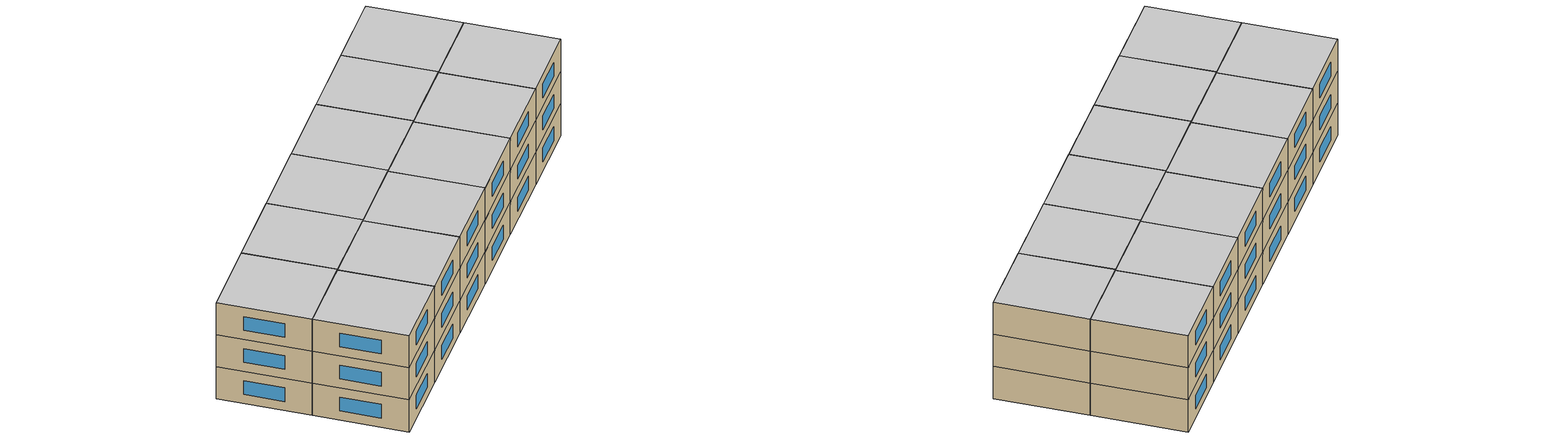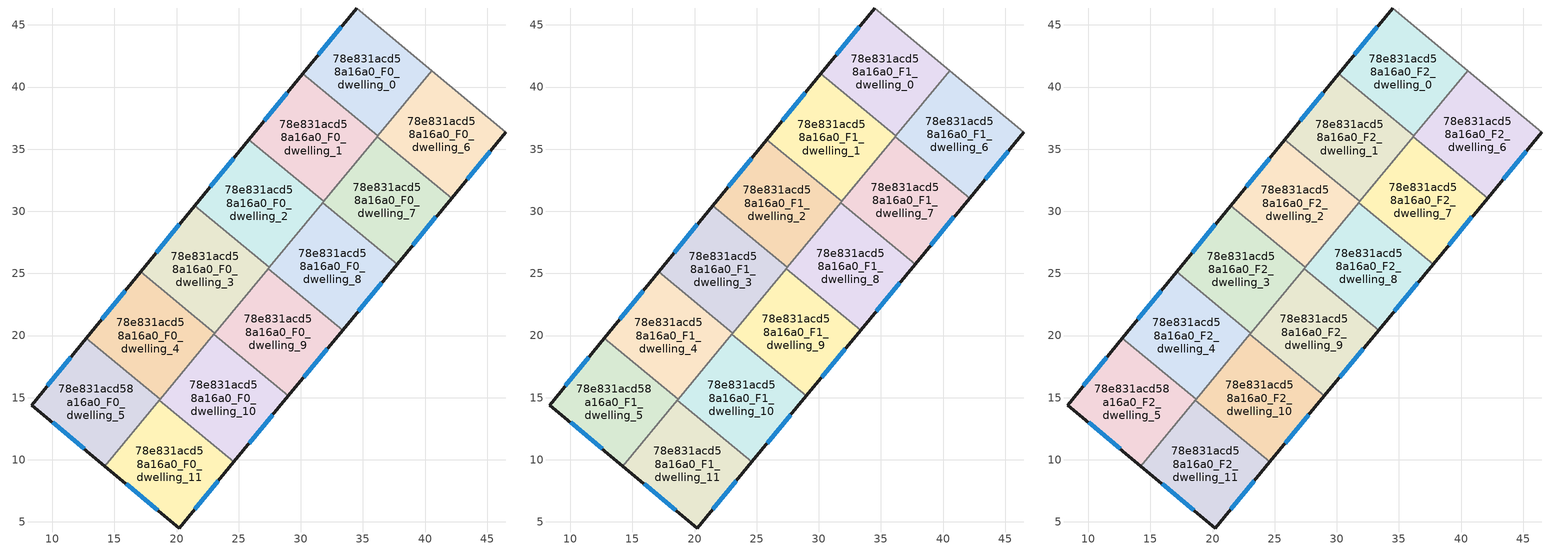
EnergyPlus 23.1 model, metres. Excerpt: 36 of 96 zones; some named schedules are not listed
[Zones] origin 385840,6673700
78e831acd58a16a0_F0_dwelling_0
 floor ground (EU_floor_Construction): 40.53,41.33 36.2,36.08 30.17,41.07 34.49,46.36 z0
 wall outside (EU_wall_Construction): 34.49,46.36 30.17,41.07 z0:3
 wall adiabatic (EU_wall_Construction): 40.53,41.33 34.49,46.36 z0:3
 wall to 78e831acd58a16a0_F0_dwelling_1 (EU_wall_Construction): 30.17,41.07 36.2,36.08 z0:3
 wall to 78e831acd58a16a0_F0_dwelling_6 (EU_wall_Construction): 36.2,36.08 40.53,41.33 z0:3
 window (EU_Window_Construction): 33.26,44.85 31.4,42.58 z0.86:2.14
78e831acd58a16a0_F0_dwelling_1
 floor ground (EU_floor_Construction): 36.2,36.08 31.85,30.81 25.83,35.78 30.17,41.07 z0
 wall outside (EU_wall_Construction): 30.17,41.07 25.83,35.78 z0:3
 wall to 78e831acd58a16a0_F0_dwelling_2 (EU_wall_Construction): 25.83,35.78 31.85,30.81 z0:3
 wall to 78e831acd58a16a0_F0_dwelling_7 (EU_wall_Construction): 31.85,30.81 36.14,36.01 z0:3
 wall to 78e831acd58a16a0_F0_dwelling_6 (EU_wall_Construction): 36.14,36.01 36.2,36.08 z0:3
 window (EU_Window_Construction): 28.93,39.56 27.07,37.29 z0.86:2.14
78e831acd58a16a0_F0_dwelling_10
 floor ground (EU_floor_Construction): 28.99,15.14 24.6,9.83 18.61,14.78 22.99,20.09 z0
 wall outside (EU_wall_Construction): 24.6,9.83 28.99,15.14 z0:3
 wall to 78e831acd58a16a0_F0_dwelling_9 (EU_wall_Construction): 28.99,15.14 22.99,20.09 z0:3
 wall to 78e831acd58a16a0_F0_dwelling_11 (EU_wall_Construction): 18.61,14.78 24.6,9.83 z0:3
 wall to 78e831acd58a16a0_F0_dwelling_4 (EU_wall_Construction): 22.99,20.09 18.68,14.86 z0:3
 wall to 78e831acd58a16a0_F0_dwelling_5 (EU_wall_Construction): 18.68,14.86 18.61,14.78 z0:3
 window (EU_Window_Construction): 25.86,11.35 27.73,13.62 z0.86:2.14
78e831acd58a16a0_F0_dwelling_11
 floor ground (EU_floor_Construction): 24.6,9.83 20.21,4.51 14.24,9.49 18.61,14.78 z0
 wall outside (EU_wall_Construction): 14.24,9.49 20.21,4.51 24.6,9.83 z0:3
 wall to 78e831acd58a16a0_F0_dwelling_5 (EU_wall_Construction): 18.61,14.78 14.24,9.49 z0:3
 window (EU_Window_Construction): 21.47,6.03 23.35,8.31 / 15.95,8.07 18.51,5.93 z0.86:2.14
78e831acd58a16a0_F0_dwelling_2
 floor ground (EU_floor_Construction): 31.85,30.81 27.47,25.51 21.48,30.46 25.83,35.78 z0
 wall outside (EU_wall_Construction): 25.83,35.78 21.48,30.46 z0:3
 wall to 78e831acd58a16a0_F0_dwelling_3 (EU_wall_Construction): 21.48,30.46 27.47,25.51 z0:3
 wall to 78e831acd58a16a0_F0_dwelling_8 (EU_wall_Construction): 27.47,25.51 31.76,30.7 z0:3
 wall to 78e831acd58a16a0_F0_dwelling_7 (EU_wall_Construction): 31.76,30.7 31.85,30.81 z0:3
 window (EU_Window_Construction): 24.59,34.26 22.72,31.98 z0.86:2.14
78e831acd58a16a0_F0_dwelling_3
 floor ground (EU_floor_Construction): 27.47,25.51 23.08,20.2 17.11,25.13 21.48,30.46 z0
 wall outside (EU_wall_Construction): 21.48,30.46 17.11,25.13 z0:3
 wall to 78e831acd58a16a0_F0_dwelling_4 (EU_wall_Construction): 17.11,25.13 23.08,20.2 z0:3
 wall to 78e831acd58a16a0_F0_dwelling_9 (EU_wall_Construction): 23.08,20.2 27.38,25.39 z0:3
 wall to 78e831acd58a16a0_F0_dwelling_8 (EU_wall_Construction): 27.38,25.39 27.47,25.51 z0:3
 window (EU_Window_Construction): 20.23,28.94 18.36,26.65 z0.86:2.14
78e831acd58a16a0_F0_dwelling_4
 floor ground (EU_floor_Construction): 23.08,20.2 18.68,14.86 12.73,19.77 17.11,25.13 z0
 wall outside (EU_wall_Construction): 17.11,25.13 12.73,19.77 z0:3
 wall to 78e831acd58a16a0_F0_dwelling_5 (EU_wall_Construction): 12.73,19.77 18.68,14.86 z0:3
 wall to 78e831acd58a16a0_F0_dwelling_9 (EU_wall_Construction): 22.99,20.09 23.08,20.2 z0:3
 window (EU_Window_Construction): 15.86,23.6 13.98,21.3 z0.86:2.14
78e831acd58a16a0_F0_dwelling_5
 floor ground (EU_floor_Construction): 18.68,14.86 14.24,9.49 8.34,14.41 12.73,19.77 z0
 wall outside (EU_wall_Construction): 12.73,19.77 8.34,14.41 14.24,9.49 z0:3
 window (EU_Window_Construction): 10.03,13 12.56,10.89 / 11.48,18.24 9.6,15.94 z0.86:2.14
78e831acd58a16a0_F0_dwelling_6
 floor ground (EU_floor_Construction): 46.5,36.35 42.13,31.06 36.14,36 40.53,41.33 z0
 wall outside (EU_wall_Construction): 42.13,31.06 46.5,36.35 z0:3
 wall to 78e831acd58a16a0_F0_dwelling_7 (EU_wall_Construction): 36.14,36 42.13,31.06 z0:3
 wall adiabatic (EU_wall_Construction): 46.5,36.35 40.53,41.33 / 36.14,36 32.4,31.48 / 36.14,36.01 32.4,31.48 z0:3
 window (EU_Window_Construction): 43.38,32.57 45.25,34.84 z0.86:2.14
78e831acd58a16a0_F0_dwelling_7
 floor ground (EU_floor_Construction): 42.13,31.06 37.75,25.75 31.76,30.7 36.14,36 z0
 wall outside (EU_wall_Construction): 37.75,25.75 42.13,31.06 z0:3
 wall to 78e831acd58a16a0_F0_dwelling_8 (EU_wall_Construction): 31.76,30.7 37.75,25.75 z0:3
 window (EU_Window_Construction): 39,27.27 40.88,29.54 z0.86:2.14
78e831acd58a16a0_F0_dwelling_8
 floor ground (EU_floor_Construction): 37.75,25.75 33.37,20.44 27.38,25.39 31.76,30.7 z0
 wall outside (EU_wall_Construction): 33.37,20.44 37.75,25.75 z0:3
 wall to 78e831acd58a16a0_F0_dwelling_9 (EU_wall_Construction): 27.38,25.39 33.37,20.44 z0:3
 window (EU_Window_Construction): 34.62,21.96 36.5,24.23 z0.86:2.14
78e831acd58a16a0_F0_dwelling_9
 floor ground (EU_floor_Construction): 33.37,20.44 28.99,15.14 22.99,20.09 27.38,25.39 z0
 wall outside (EU_wall_Construction): 28.99,15.14 33.37,20.44 z0:3
 window (EU_Window_Construction): 30.24,16.65 32.12,18.93 z0.86:2.14
78e831acd58a16a0_F1_dwelling_0
 floor to 78e831acd58a16a0_F0_dwelling_0 (EU_floor_Construction): 40.53,41.33 36.2,36.08 30.17,41.07 34.49,46.36 z3
 wall outside (EU_wall_Construction): 34.49,46.36 30.17,41.07 z3:6
 wall adiabatic (EU_wall_Construction): 40.53,41.33 34.49,46.36 z3:6
 wall to 78e831acd58a16a0_F1_dwelling_1 (EU_wall_Construction): 30.17,41.07 36.2,36.08 z3:6
 wall to 78e831acd58a16a0_F1_dwelling_6 (EU_wall_Construction): 36.2,36.08 40.53,41.33 z3:6
 window (EU_Window_Construction): 33.26,44.85 31.4,42.58 z3.86:5.14
78e831acd58a16a0_F1_dwelling_1
 floor to 78e831acd58a16a0_F0_dwelling_1 (EU_floor_Construction): 36.2,36.08 31.85,30.81 25.83,35.78 30.17,41.07 z3
 wall outside (EU_wall_Construction): 30.17,41.07 25.83,35.78 z3:6
 wall to 78e831acd58a16a0_F1_dwelling_2 (EU_wall_Construction): 25.83,35.78 31.85,30.81 z3:6
 wall to 78e831acd58a16a0_F1_dwelling_7 (EU_wall_Construction): 31.85,30.81 36.14,36.01 z3:6
 wall to 78e831acd58a16a0_F1_dwelling_6 (EU_wall_Construction): 36.14,36.01 36.2,36.08 z3:6
 window (EU_Window_Construction): 28.93,39.56 27.07,37.29 z3.86:5.14
78e831acd58a16a0_F1_dwelling_10
 floor to 78e831acd58a16a0_F0_dwelling_10 (EU_floor_Construction): 28.99,15.14 24.6,9.83 18.61,14.78 22.99,20.09 z3
 wall outside (EU_wall_Construction): 24.6,9.83 28.99,15.14 z3:6
 wall to 78e831acd58a16a0_F1_dwelling_9 (EU_wall_Construction): 28.99,15.14 22.99,20.09 z3:6
 wall to 78e831acd58a16a0_F1_dwelling_11 (EU_wall_Construction): 18.61,14.78 24.6,9.83 z3:6
 wall to 78e831acd58a16a0_F1_dwelling_4 (EU_wall_Construction): 22.99,20.09 18.68,14.86 z3:6
 wall to 78e831acd58a16a0_F1_dwelling_5 (EU_wall_Construction): 18.68,14.86 18.61,14.78 z3:6
 window (EU_Window_Construction): 25.86,11.35 27.73,13.62 z3.86:5.14
78e831acd58a16a0_F1_dwelling_11
 floor to 78e831acd58a16a0_F0_dwelling_11 (EU_floor_Construction): 24.6,9.83 20.21,4.51 14.24,9.49 18.61,14.78 z3
 wall outside (EU_wall_Construction): 14.24,9.49 20.21,4.51 24.6,9.83 z3:6
 wall to 78e831acd58a16a0_F1_dwelling_5 (EU_wall_Construction): 18.61,14.78 14.24,9.49 z3:6
 window (EU_Window_Construction): 21.47,6.03 23.35,8.31 / 15.95,8.07 18.51,5.93 z3.86:5.14
78e831acd58a16a0_F1_dwelling_2
 floor to 78e831acd58a16a0_F0_dwelling_2 (EU_floor_Construction): 31.85,30.81 27.47,25.51 21.48,30.46 25.83,35.78 z3
 wall outside (EU_wall_Construction): 25.83,35.78 21.48,30.46 z3:6
 wall to 78e831acd58a16a0_F1_dwelling_3 (EU_wall_Construction): 21.48,30.46 27.47,25.51 z3:6
 wall to 78e831acd58a16a0_F1_dwelling_8 (EU_wall_Construction): 27.47,25.51 31.76,30.7 z3:6
 wall to 78e831acd58a16a0_F1_dwelling_7 (EU_wall_Construction): 31.76,30.7 31.85,30.81 z3:6
 window (EU_Window_Construction): 24.59,34.26 22.72,31.98 z3.86:5.14
78e831acd58a16a0_F1_dwelling_3
 floor to 78e831acd58a16a0_F0_dwelling_3 (EU_floor_Construction): 27.47,25.51 23.08,20.2 17.11,25.13 21.48,30.46 z3
 wall outside (EU_wall_Construction): 21.48,30.46 17.11,25.13 z3:6
 wall to 78e831acd58a16a0_F1_dwelling_4 (EU_wall_Construction): 17.11,25.13 23.08,20.2 z3:6
 wall to 78e831acd58a16a0_F1_dwelling_9 (EU_wall_Construction): 23.08,20.2 27.38,25.39 z3:6
 wall to 78e831acd58a16a0_F1_dwelling_8 (EU_wall_Construction): 27.38,25.39 27.47,25.51 z3:6
 window (EU_Window_Construction): 20.23,28.94 18.36,26.65 z3.86:5.14
78e831acd58a16a0_F1_dwelling_4
 floor to 78e831acd58a16a0_F0_dwelling_4 (EU_floor_Construction): 23.08,20.2 18.68,14.86 12.73,19.77 17.11,25.13 z3
 wall outside (EU_wall_Construction): 17.11,25.13 12.73,19.77 z3:6
 wall to 78e831acd58a16a0_F1_dwelling_5 (EU_wall_Construction): 12.73,19.77 18.68,14.86 z3:6
 wall to 78e831acd58a16a0_F1_dwelling_9 (EU_wall_Construction): 22.99,20.09 23.08,20.2 z3:6
 window (EU_Window_Construction): 15.86,23.6 13.98,21.3 z3.86:5.14
78e831acd58a16a0_F1_dwelling_5
 floor to 78e831acd58a16a0_F0_dwelling_5 (EU_floor_Construction): 18.68,14.86 14.24,9.49 8.34,14.41 12.73,19.77 z3
 wall outside (EU_wall_Construction): 12.73,19.77 8.34,14.41 14.24,9.49 z3:6
 window (EU_Window_Construction): 10.03,13 12.56,10.89 / 11.48,18.24 9.6,15.94 z3.86:5.14
78e831acd58a16a0_F1_dwelling_6
 floor to 78e831acd58a16a0_F0_dwelling_6 (EU_floor_Construction): 46.5,36.35 42.13,31.06 36.14,36 40.53,41.33 z3
 wall outside (EU_wall_Construction): 42.13,31.06 46.5,36.35 z3:6
 wall to 78e831acd58a16a0_F1_dwelling_7 (EU_wall_Construction): 36.14,36 42.13,31.06 z3:6
 wall adiabatic (EU_wall_Construction): 46.5,36.35 40.53,41.33 / 36.14,36 32.4,31.48 / 36.14,36.01 32.4,31.48 z3:6
 window (EU_Window_Construction): 43.38,32.57 45.25,34.84 z3.86:5.14
78e831acd58a16a0_F1_dwelling_7
 floor to 78e831acd58a16a0_F0_dwelling_7 (EU_floor_Construction): 42.13,31.06 37.75,25.75 31.76,30.7 36.14,36 z3
 wall outside (EU_wall_Construction): 37.75,25.75 42.13,31.06 z3:6
 wall to 78e831acd58a16a0_F1_dwelling_8 (EU_wall_Construction): 31.76,30.7 37.75,25.75 z3:6
 window (EU_Window_Construction): 39,27.27 40.88,29.54 z3.86:5.14
78e831acd58a16a0_F1_dwelling_8
 floor to 78e831acd58a16a0_F0_dwelling_8 (EU_floor_Construction): 37.75,25.75 33.37,20.44 27.38,25.39 31.76,30.7 z3
 wall outside (EU_wall_Construction): 33.37,20.44 37.75,25.75 z3:6
 wall to 78e831acd58a16a0_F1_dwelling_9 (EU_wall_Construction): 27.38,25.39 33.37,20.44 z3:6
 window (EU_Window_Construction): 34.62,21.96 36.5,24.23 z3.86:5.14
78e831acd58a16a0_F1_dwelling_9
 floor to 78e831acd58a16a0_F0_dwelling_9 (EU_floor_Construction): 33.37,20.44 28.99,15.14 22.99,20.09 27.38,25.39 z3
 wall outside (EU_wall_Construction): 28.99,15.14 33.37,20.44 z3:6
 window (EU_Window_Construction): 30.24,16.65 32.12,18.93 z3.86:5.14
78e831acd58a16a0_F2_dwelling_0
 floor to 78e831acd58a16a0_F1_dwelling_0 (EU_floor_Construction): 40.53,41.33 36.2,36.08 30.17,41.07 34.49,46.36 z6
 wall outside (EU_wall_Construction): 34.49,46.36 30.17,41.07 z6:9
 wall adiabatic (EU_wall_Construction): 40.53,41.33 34.49,46.36 z6:9
 wall to 78e831acd58a16a0_F2_dwelling_1 (EU_wall_Construction): 30.17,41.07 36.2,36.08 z6:9
 wall to 78e831acd58a16a0_F2_dwelling_6 (EU_wall_Construction): 36.2,36.08 40.53,41.33 z6:9
 window (EU_Window_Construction): 33.26,44.85 31.4,42.58 z6.86:8.14
 ceiling to 78e831acd58a16a0_F3_dwelling_0 (EU_floor_Construction): 36.2,36.08 40.53,41.33 34.49,46.36 30.17,41.07 z9
78e831acd58a16a0_F2_dwelling_1
 floor to 78e831acd58a16a0_F1_dwelling_1 (EU_floor_Construction): 36.2,36.08 31.85,30.81 25.83,35.78 30.17,41.07 z6
 wall outside (EU_wall_Construction): 30.17,41.07 25.83,35.78 z6:9
 wall to 78e831acd58a16a0_F2_dwelling_2 (EU_wall_Construction): 25.83,35.78 31.85,30.81 z6:9
 wall to 78e831acd58a16a0_F2_dwelling_7 (EU_wall_Construction): 31.85,30.81 36.14,36.01 z6:9
 wall to 78e831acd58a16a0_F2_dwelling_6 (EU_wall_Construction): 36.14,36.01 36.2,36.08 z6:9
 window (EU_Window_Construction): 28.93,39.56 27.07,37.29 z6.86:8.14
 ceiling to 78e831acd58a16a0_F3_dwelling_1 (EU_floor_Construction): 31.85,30.81 36.2,36.08 30.17,41.07 25.83,35.78 z9
78e831acd58a16a0_F2_dwelling_10
 floor to 78e831acd58a16a0_F1_dwelling_10 (EU_floor_Construction): 28.99,15.14 24.6,9.83 18.61,14.78 22.99,20.09 z6
 wall outside (EU_wall_Construction): 24.6,9.83 28.99,15.14 z6:9
 wall to 78e831acd58a16a0_F2_dwelling_9 (EU_wall_Construction): 28.99,15.14 22.99,20.09 z6:9
 wall to 78e831acd58a16a0_F2_dwelling_11 (EU_wall_Construction): 18.61,14.78 24.6,9.83 z6:9
 wall to 78e831acd58a16a0_F2_dwelling_4 (EU_wall_Construction): 22.99,20.09 18.68,14.86 z6:9
 wall to 78e831acd58a16a0_F2_dwelling_5 (EU_wall_Construction): 18.68,14.86 18.61,14.78 z6:9
 window (EU_Window_Construction): 25.86,11.35 27.73,13.62 z6.86:8.14
 ceiling to 78e831acd58a16a0_F3_dwelling_10 (EU_floor_Construction): 24.6,9.83 28.99,15.14 22.99,20.09 18.61,14.78 z9
78e831acd58a16a0_F2_dwelling_11
 floor to 78e831acd58a16a0_F1_dwelling_11 (EU_floor_Construction): 24.6,9.83 20.21,4.51 14.24,9.49 18.61,14.78 z6
 wall outside (EU_wall_Construction): 14.24,9.49 20.21,4.51 24.6,9.83 z6:9
 wall to 78e831acd58a16a0_F2_dwelling_5 (EU_wall_Construction): 18.61,14.78 14.24,9.49 z6:9
 window (EU_Window_Construction): 21.47,6.03 23.35,8.31 / 15.95,8.07 18.51,5.93 z6.86:8.14
 ceiling to 78e831acd58a16a0_F3_dwelling_11 (EU_floor_Construction): 20.21,4.51 24.6,9.83 18.61,14.78 14.24,9.49 z9
78e831acd58a16a0_F2_dwelling_2
 floor to 78e831acd58a16a0_F1_dwelling_2 (EU_floor_Construction): 31.85,30.81 27.47,25.51 21.48,30.46 25.83,35.78 z6
 wall outside (EU_wall_Construction): 25.83,35.78 21.48,30.46 z6:9
 wall to 78e831acd58a16a0_F2_dwelling_3 (EU_wall_Construction): 21.48,30.46 27.47,25.51 z6:9
 wall to 78e831acd58a16a0_F2_dwelling_8 (EU_wall_Construction): 27.47,25.51 31.76,30.7 z6:9
 wall to 78e831acd58a16a0_F2_dwelling_7 (EU_wall_Construction): 31.76,30.7 31.85,30.81 z6:9
 window (EU_Window_Construction): 24.59,34.26 22.72,31.98 z6.86:8.14
 ceiling to 78e831acd58a16a0_F3_dwelling_2 (EU_floor_Construction): 27.47,25.51 31.85,30.81 25.83,35.78 21.48,30.46 z9
78e831acd58a16a0_F2_dwelling_3
 floor to 78e831acd58a16a0_F1_dwelling_3 (EU_floor_Construction): 27.47,25.51 23.08,20.2 17.11,25.13 21.48,30.46 z6
 wall outside (EU_wall_Construction): 21.48,30.46 17.11,25.13 z6:9
 wall to 78e831acd58a16a0_F2_dwelling_4 (EU_wall_Construction): 17.11,25.13 23.08,20.2 z6:9
 wall to 78e831acd58a16a0_F2_dwelling_9 (EU_wall_Construction): 23.08,20.2 27.38,25.39 z6:9
 wall to 78e831acd58a16a0_F2_dwelling_8 (EU_wall_Construction): 27.38,25.39 27.47,25.51 z6:9
 window (EU_Window_Construction): 20.23,28.94 18.36,26.65 z6.86:8.14
 ceiling to 78e831acd58a16a0_F3_dwelling_3 (EU_floor_Construction): 23.08,20.2 27.47,25.51 21.48,30.46 17.11,25.13 z9
78e831acd58a16a0_F2_dwelling_4
 floor to 78e831acd58a16a0_F1_dwelling_4 (EU_floor_Construction): 23.08,20.2 18.68,14.86 12.73,19.77 17.11,25.13 z6
 wall outside (EU_wall_Construction): 17.11,25.13 12.73,19.77 z6:9
 wall to 78e831acd58a16a0_F2_dwelling_5 (EU_wall_Construction): 12.73,19.77 18.68,14.86 z6:9
 wall to 78e831acd58a16a0_F2_dwelling_9 (EU_wall_Construction): 22.99,20.09 23.08,20.2 z6:9
 window (EU_Window_Construction): 15.86,23.6 13.98,21.3 z6.86:8.14
 ceiling to 78e831acd58a16a0_F3_dwelling_4 (EU_floor_Construction): 18.68,14.86 23.08,20.2 17.11,25.13 12.73,19.77 z9
78e831acd58a16a0_F2_dwelling_5
 floor to 78e831acd58a16a0_F1_dwelling_5 (EU_floor_Construction): 18.68,14.86 14.24,9.49 8.34,14.41 12.73,19.77 z6
 wall outside (EU_wall_Construction): 12.73,19.77 8.34,14.41 14.24,9.49 z6:9
 window (EU_Window_Construction): 10.03,13 12.56,10.89 / 11.48,18.24 9.6,15.94 z6.86:8.14
 ceiling to 78e831acd58a16a0_F3_dwelling_5 (EU_floor_Construction): 14.24,9.49 18.68,14.86 12.73,19.77 8.34,14.41 z9
78e831acd58a16a0_F2_dwelling_6
 floor to 78e831acd58a16a0_F1_dwelling_6 (EU_floor_Construction): 46.5,36.35 42.13,31.06 36.14,36 40.53,41.33 z6
 wall outside (EU_wall_Construction): 42.13,31.06 46.5,36.35 z6:9
 wall to 78e831acd58a16a0_F2_dwelling_7 (EU_wall_Construction): 36.14,36 42.13,31.06 z6:9
 wall adiabatic (EU_wall_Construction): 46.5,36.35 40.53,41.33 / 36.14,36 32.4,31.48 / 36.14,36.01 32.4,31.48 z6:9
 window (EU_Window_Construction): 43.38,32.57 45.25,34.84 z6.86:8.14
 ceiling to 78e831acd58a16a0_F3_dwelling_6 (EU_floor_Construction): 42.13,31.06 46.5,36.35 40.53,41.33 36.14,36 z9
78e831acd58a16a0_F2_dwelling_7
 floor to 78e831acd58a16a0_F1_dwelling_7 (EU_floor_Construction): 42.13,31.06 37.75,25.75 31.76,30.7 36.14,36 z6
 wall outside (EU_wall_Construction): 37.75,25.75 42.13,31.06 z6:9
 wall to 78e831acd58a16a0_F2_dwelling_8 (EU_wall_Construction): 31.76,30.7 37.75,25.75 z6:9
 window (EU_Window_Construction): 39,27.27 40.88,29.54 z6.86:8.14
 ceiling to 78e831acd58a16a0_F3_dwelling_7 (EU_floor_Construction): 37.75,25.75 42.13,31.06 36.14,36 31.76,30.7 z9
78e831acd58a16a0_F2_dwelling_8
 floor to 78e831acd58a16a0_F1_dwelling_8 (EU_floor_Construction): 37.75,25.75 33.37,20.44 27.38,25.39 31.76,30.7 z6
 wall outside (EU_wall_Construction): 33.37,20.44 37.75,25.75 z6:9
 wall to 78e831acd58a16a0_F2_dwelling_9 (EU_wall_Construction): 27.38,25.39 33.37,20.44 z6:9
 window (EU_Window_Construction): 34.62,21.96 36.5,24.23 z6.86:8.14
 ceiling to 78e831acd58a16a0_F3_dwelling_8 (EU_floor_Construction): 33.37,20.44 37.75,25.75 31.76,30.7 27.38,25.39 z9
78e831acd58a16a0_F2_dwelling_9
 floor to 78e831acd58a16a0_F1_dwelling_9 (EU_floor_Construction): 33.37,20.44 28.99,15.14 22.99,20.09 27.38,25.39 z6
 wall outside (EU_wall_Construction): 28.99,15.14 33.37,20.44 z6:9
 window (EU_Window_Construction): 30.24,16.65 32.12,18.93 z6.86:8.14
 ceiling to 78e831acd58a16a0_F3_dwelling_9 (EU_floor_Construction): 28.99,15.14 33.37,20.44 27.38,25.39 22.99,20.09 z9
[Building]
EU S2 Campaign: North Axis=0; Terrain=City; Solar Distribution=FullExterior
[Site:Location]
Helsinki-Vantaa.AP: Latitude=60.317; Longitude=24.963; Time Zone=2; Elevation=54.6
[SizingPeriod:WeatherFileDays]
AnnualSizingPeriod: Begin Month=1; Begin Day of Month=1; End Month=12; End Day of Month=31; Day of Week for Start Day=Monday; Use Weather File Daylight Saving Period=No; Use Weather File Rain and Snow Indicators=No
[MATERIAL]
EU_InternalMass_Material: Roughness=MediumRough; Thickness=0.1; Conductivity=1; Density=1800; Specific Heat=900; Thermal Absorptance=0.9; Solar Absorptance=0.7; Visible Absorptance=0.7
[MATERIAL:NOMASS] Roughness=MediumRough; Thermal Absorptance=0.9; Solar Absorptance=0.7; Visible Absorptance=0.7
Name | Thermal Resistance
EU_wall_NoMass | 1.10183
EU_floor_NoMass | 1.70606
[WINDOWMATERIAL:SIMPLEGLAZINGSYSTEM]
EU_Window_SimpleGlazing: UFactor=3.11035; Solar Heat Gain Coefficient=0.8; Visible Transmittance=0.8
[CONSTRUCTION]
EU_wall_Construction: EU_wall_NoMass
EU_floor_Construction: EU_floor_NoMass
EU_Window_Construction: EU_Window_SimpleGlazing
EU_InternalMass_Construction: EU_InternalMass_Material
[ZONE] Type=1; Multiplier=1; Ceiling Height=autocalculate; Floor Area=autocalculate; Part of Total Floor Area=Yes
Name | Volume
78e831acd58a16a0_F0_dwelling_0; 78e831acd58a16a0_F1_dwelling_0; 78e831acd58a16a0_F2_dwelling_0 | 160.434
78e831acd58a16a0_F0_dwelling_1; 78e831acd58a16a0_F1_dwelling_1; 78e831acd58a16a0_F2_dwelling_1 | 160.436
78e831acd58a16a0_F0_dwelling_10; 78e831acd58a16a0_F1_dwelling_10; 78e831acd58a16a0_F2_dwelling_10 | 160.459
78e831acd58a16a0_F0_dwelling_11; 78e831acd58a16a0_F1_dwelling_11; 78e831acd58a16a0_F2_dwelling_11 | 160.45
78e831acd58a16a0_F0_dwelling_2; 78e831acd58a16a0_F1_dwelling_2; 78e831acd58a16a0_F2_dwelling_2 | 160.469
78e831acd58a16a0_F0_dwelling_3; 78e831acd58a16a0_F1_dwelling_3; 78e831acd58a16a0_F2_dwelling_3 | 160.43
78e831acd58a16a0_F0_dwelling_4; 78e831acd58a16a0_F1_dwelling_4; 78e831acd58a16a0_F2_dwelling_4 | 160.425
78e831acd58a16a0_F0_dwelling_5; 78e831acd58a16a0_F1_dwelling_5; 78e831acd58a16a0_F2_dwelling_5 | 160.438
78e831acd58a16a0_F0_dwelling_6; 78e831acd58a16a0_F1_dwelling_6; 78e831acd58a16a0_F2_dwelling_6 | 160.453
78e831acd58a16a0_F0_dwelling_7; 78e831acd58a16a0_F1_dwelling_7; 78e831acd58a16a0_F2_dwelling_7; 78e831acd58a16a0_F0_dwelling_9; 78e831acd58a16a0_F1_dwelling_9; 78e831acd58a16a0_F2_dwelling_9 | 160.458
78e831acd58a16a0_F0_dwelling_8; 78e831acd58a16a0_F1_dwelling_8; 78e831acd58a16a0_F2_dwelling_8 | 160.457
[INTERNALMASS] Construction=EU_InternalMass_Construction
Name | Zone or ZoneList | Surface Area
78e831acd58a16a0_F0_dwelling_0_EU_InternalMass | 78e831acd58a16a0_F0_dwelling_0 | 53.4784
78e831acd58a16a0_F0_dwelling_1_EU_InternalMass | 78e831acd58a16a0_F0_dwelling_1 | 53.4786
78e831acd58a16a0_F0_dwelling_2_EU_InternalMass | 78e831acd58a16a0_F0_dwelling_2 | 53.4892
78e831acd58a16a0_F0_dwelling_3_EU_InternalMass | 78e831acd58a16a0_F0_dwelling_3 | 53.4769
78e831acd58a16a0_F0_dwelling_4_EU_InternalMass | 78e831acd58a16a0_F0_dwelling_4 | 53.4747
78e831acd58a16a0_F0_dwelling_5_EU_InternalMass | 78e831acd58a16a0_F0_dwelling_5 | 53.4794
78e831acd58a16a0_F0_dwelling_6_EU_InternalMass | 78e831acd58a16a0_F0_dwelling_6 | 53.4891
78e831acd58a16a0_F0_dwelling_7_EU_InternalMass | 78e831acd58a16a0_F0_dwelling_7 | 53.4862
78e831acd58a16a0_F0_dwelling_8_EU_InternalMass | 78e831acd58a16a0_F0_dwelling_8 | 53.4854
78e831acd58a16a0_F0_dwelling_9_EU_InternalMass | 78e831acd58a16a0_F0_dwelling_9 | 53.4862
78e831acd58a16a0_F0_dwelling_10_EU_InternalMass | 78e831acd58a16a0_F0_dwelling_10 | 53.4862
78e831acd58a16a0_F0_dwelling_11_EU_InternalMass | 78e831acd58a16a0_F0_dwelling_11 | 53.4832
78e831acd58a16a0_F1_dwelling_0_EU_InternalMass | 78e831acd58a16a0_F1_dwelling_0 | 53.4784
78e831acd58a16a0_F1_dwelling_1_EU_InternalMass | 78e831acd58a16a0_F1_dwelling_1 | 53.4786
78e831acd58a16a0_F1_dwelling_2_EU_InternalMass | 78e831acd58a16a0_F1_dwelling_2 | 53.4892
78e831acd58a16a0_F1_dwelling_3_EU_InternalMass | 78e831acd58a16a0_F1_dwelling_3 | 53.4769
78e831acd58a16a0_F1_dwelling_4_EU_InternalMass | 78e831acd58a16a0_F1_dwelling_4 | 53.4747
78e831acd58a16a0_F1_dwelling_5_EU_InternalMass | 78e831acd58a16a0_F1_dwelling_5 | 53.4794
78e831acd58a16a0_F1_dwelling_6_EU_InternalMass | 78e831acd58a16a0_F1_dwelling_6 | 53.4891
78e831acd58a16a0_F1_dwelling_7_EU_InternalMass | 78e831acd58a16a0_F1_dwelling_7 | 53.4862
78e831acd58a16a0_F1_dwelling_8_EU_InternalMass | 78e831acd58a16a0_F1_dwelling_8 | 53.4854
78e831acd58a16a0_F1_dwelling_9_EU_InternalMass | 78e831acd58a16a0_F1_dwelling_9 | 53.4862
78e831acd58a16a0_F1_dwelling_10_EU_InternalMass | 78e831acd58a16a0_F1_dwelling_10 | 53.4862
78e831acd58a16a0_F1_dwelling_11_EU_InternalMass | 78e831acd58a16a0_F1_dwelling_11 | 53.4832
78e831acd58a16a0_F2_dwelling_0_EU_InternalMass | 78e831acd58a16a0_F2_dwelling_0 | 53.4784
78e831acd58a16a0_F2_dwelling_1_EU_InternalMass | 78e831acd58a16a0_F2_dwelling_1 | 53.4786
78e831acd58a16a0_F2_dwelling_2_EU_InternalMass | 78e831acd58a16a0_F2_dwelling_2 | 53.4892
78e831acd58a16a0_F2_dwelling_3_EU_InternalMass | 78e831acd58a16a0_F2_dwelling_3 | 53.4769
78e831acd58a16a0_F2_dwelling_4_EU_InternalMass | 78e831acd58a16a0_F2_dwelling_4 | 53.4747
78e831acd58a16a0_F2_dwelling_5_EU_InternalMass | 78e831acd58a16a0_F2_dwelling_5 | 53.4794
78e831acd58a16a0_F2_dwelling_6_EU_InternalMass | 78e831acd58a16a0_F2_dwelling_6 | 53.4891
78e831acd58a16a0_F2_dwelling_7_EU_InternalMass | 78e831acd58a16a0_F2_dwelling_7 | 53.4862
78e831acd58a16a0_F2_dwelling_8_EU_InternalMass | 78e831acd58a16a0_F2_dwelling_8 | 53.4854
78e831acd58a16a0_F2_dwelling_9_EU_InternalMass | 78e831acd58a16a0_F2_dwelling_9 | 53.4862
78e831acd58a16a0_F2_dwelling_10_EU_InternalMass | 78e831acd58a16a0_F2_dwelling_10 | 53.4862
78e831acd58a16a0_F2_dwelling_11_EU_InternalMass | 78e831acd58a16a0_F2_dwelling_11 | 53.4832
[OTHEREQUIPMENT] Fuel Type=Electricity; Design Level Calculation Method=Watts/Area; Power per Zone Floor Area=1; Fraction Latent=0; Fraction Radiant=0; Fraction Lost=0; Carbon Dioxide Generation Rate=0; EndUse Subcategory=EU_Step8_InternalGains
Name | Zone or ZoneList or Space or SpaceList | Schedule
EU_Step8_InternalGain_78e831acd58a16a0_F0_dwelling_0_f000 | 78e831acd58a16a0_F0_dwelling_0 | EU_Step8_GainSchedule_78e831acd58a16a0_F0_dwelling_0_f000
EU_Step8_InternalGain_78e831acd58a16a0_F0_dwelling_1_f000 | 78e831acd58a16a0_F0_dwelling_1 | EU_Step8_GainSchedule_78e831acd58a16a0_F0_dwelling_1_f000
EU_Step8_InternalGain_78e831acd58a16a0_F0_dwelling_2_f000 | 78e831acd58a16a0_F0_dwelling_2 | EU_Step8_GainSchedule_78e831acd58a16a0_F0_dwelling_2_f000
EU_Step8_InternalGain_78e831acd58a16a0_F0_dwelling_3_f000 | 78e831acd58a16a0_F0_dwelling_3 | EU_Step8_GainSchedule_78e831acd58a16a0_F0_dwelling_3_f000
EU_Step8_InternalGain_78e831acd58a16a0_F0_dwelling_4_f000 | 78e831acd58a16a0_F0_dwelling_4 | EU_Step8_GainSchedule_78e831acd58a16a0_F0_dwelling_4_f000
EU_Step8_InternalGain_78e831acd58a16a0_F0_dwelling_5_f000 | 78e831acd58a16a0_F0_dwelling_5 | EU_Step8_GainSchedule_78e831acd58a16a0_F0_dwelling_5_f000
EU_Step8_InternalGain_78e831acd58a16a0_F0_dwelling_6_f000 | 78e831acd58a16a0_F0_dwelling_6 | EU_Step8_GainSchedule_78e831acd58a16a0_F0_dwelling_6_f000
EU_Step8_InternalGain_78e831acd58a16a0_F0_dwelling_7_f000 | 78e831acd58a16a0_F0_dwelling_7 | EU_Step8_GainSchedule_78e831acd58a16a0_F0_dwelling_7_f000
EU_Step8_InternalGain_78e831acd58a16a0_F0_dwelling_8_f000 | 78e831acd58a16a0_F0_dwelling_8 | EU_Step8_GainSchedule_78e831acd58a16a0_F0_dwelling_8_f000
EU_Step8_InternalGain_78e831acd58a16a0_F0_dwelling_9_f000 | 78e831acd58a16a0_F0_dwelling_9 | EU_Step8_GainSchedule_78e831acd58a16a0_F0_dwelling_9_f000
EU_Step8_InternalGain_78e831acd58a16a0_F0_dwelling_10_f000 | 78e831acd58a16a0_F0_dwelling_10 | EU_Step8_GainSchedule_78e831acd58a16a0_F0_dwelling_10_f000
EU_Step8_InternalGain_78e831acd58a16a0_F0_dwelling_11_f000 | 78e831acd58a16a0_F0_dwelling_11 | EU_Step8_GainSchedule_78e831acd58a16a0_F0_dwelling_11_f000
EU_Step8_InternalGain_78e831acd58a16a0_F1_dwelling_0_f000 | 78e831acd58a16a0_F1_dwelling_0 | EU_Step8_GainSchedule_78e831acd58a16a0_F1_dwelling_0_f000
EU_Step8_InternalGain_78e831acd58a16a0_F1_dwelling_1_f000 | 78e831acd58a16a0_F1_dwelling_1 | EU_Step8_GainSchedule_78e831acd58a16a0_F1_dwelling_1_f000
EU_Step8_InternalGain_78e831acd58a16a0_F1_dwelling_2_f000 | 78e831acd58a16a0_F1_dwelling_2 | EU_Step8_GainSchedule_78e831acd58a16a0_F1_dwelling_2_f000
EU_Step8_InternalGain_78e831acd58a16a0_F1_dwelling_3_f000 | 78e831acd58a16a0_F1_dwelling_3 | EU_Step8_GainSchedule_78e831acd58a16a0_F1_dwelling_3_f000
EU_Step8_InternalGain_78e831acd58a16a0_F1_dwelling_4_f000 | 78e831acd58a16a0_F1_dwelling_4 | EU_Step8_GainSchedule_78e831acd58a16a0_F1_dwelling_4_f000
EU_Step8_InternalGain_78e831acd58a16a0_F1_dwelling_5_f000 | 78e831acd58a16a0_F1_dwelling_5 | EU_Step8_GainSchedule_78e831acd58a16a0_F1_dwelling_5_f000
EU_Step8_InternalGain_78e831acd58a16a0_F1_dwelling_6_f000 | 78e831acd58a16a0_F1_dwelling_6 | EU_Step8_GainSchedule_78e831acd58a16a0_F1_dwelling_6_f000
EU_Step8_InternalGain_78e831acd58a16a0_F1_dwelling_7_f000 | 78e831acd58a16a0_F1_dwelling_7 | EU_Step8_GainSchedule_78e831acd58a16a0_F1_dwelling_7_f000
EU_Step8_InternalGain_78e831acd58a16a0_F1_dwelling_8_f000 | 78e831acd58a16a0_F1_dwelling_8 | EU_Step8_GainSchedule_78e831acd58a16a0_F1_dwelling_8_f000
EU_Step8_InternalGain_78e831acd58a16a0_F1_dwelling_9_f000 | 78e831acd58a16a0_F1_dwelling_9 | EU_Step8_GainSchedule_78e831acd58a16a0_F1_dwelling_9_f000
EU_Step8_InternalGain_78e831acd58a16a0_F1_dwelling_10_f000 | 78e831acd58a16a0_F1_dwelling_10 | EU_Step8_GainSchedule_78e831acd58a16a0_F1_dwelling_10_f000
EU_Step8_InternalGain_78e831acd58a16a0_F1_dwelling_11_f000 | 78e831acd58a16a0_F1_dwelling_11 | EU_Step8_GainSchedule_78e831acd58a16a0_F1_dwelling_11_f000
EU_Step8_InternalGain_78e831acd58a16a0_F2_dwelling_0_f000 | 78e831acd58a16a0_F2_dwelling_0 | EU_Step8_GainSchedule_78e831acd58a16a0_F2_dwelling_0_f000
EU_Step8_InternalGain_78e831acd58a16a0_F2_dwelling_1_f000 | 78e831acd58a16a0_F2_dwelling_1 | EU_Step8_GainSchedule_78e831acd58a16a0_F2_dwelling_1_f000
EU_Step8_InternalGain_78e831acd58a16a0_F2_dwelling_2_f000 | 78e831acd58a16a0_F2_dwelling_2 | EU_Step8_GainSchedule_78e831acd58a16a0_F2_dwelling_2_f000
EU_Step8_InternalGain_78e831acd58a16a0_F2_dwelling_3_f000 | 78e831acd58a16a0_F2_dwelling_3 | EU_Step8_GainSchedule_78e831acd58a16a0_F2_dwelling_3_f000
EU_Step8_InternalGain_78e831acd58a16a0_F2_dwelling_4_f000 | 78e831acd58a16a0_F2_dwelling_4 | EU_Step8_GainSchedule_78e831acd58a16a0_F2_dwelling_4_f000
EU_Step8_InternalGain_78e831acd58a16a0_F2_dwelling_5_f000 | 78e831acd58a16a0_F2_dwelling_5 | EU_Step8_GainSchedule_78e831acd58a16a0_F2_dwelling_5_f000
EU_Step8_InternalGain_78e831acd58a16a0_F2_dwelling_6_f000 | 78e831acd58a16a0_F2_dwelling_6 | EU_Step8_GainSchedule_78e831acd58a16a0_F2_dwelling_6_f000
EU_Step8_InternalGain_78e831acd58a16a0_F2_dwelling_7_f000 | 78e831acd58a16a0_F2_dwelling_7 | EU_Step8_GainSchedule_78e831acd58a16a0_F2_dwelling_7_f000
EU_Step8_InternalGain_78e831acd58a16a0_F2_dwelling_8_f000 | 78e831acd58a16a0_F2_dwelling_8 | EU_Step8_GainSchedule_78e831acd58a16a0_F2_dwelling_8_f000
EU_Step8_InternalGain_78e831acd58a16a0_F2_dwelling_9_f000 | 78e831acd58a16a0_F2_dwelling_9 | EU_Step8_GainSchedule_78e831acd58a16a0_F2_dwelling_9_f000
EU_Step8_InternalGain_78e831acd58a16a0_F2_dwelling_10_f000 | 78e831acd58a16a0_F2_dwelling_10 | EU_Step8_GainSchedule_78e831acd58a16a0_F2_dwelling_10_f000
EU_Step8_InternalGain_78e831acd58a16a0_F2_dwelling_11_f000 | 78e831acd58a16a0_F2_dwelling_11 | EU_Step8_GainSchedule_78e831acd58a16a0_F2_dwelling_11_f000
[ZONEVENTILATION:DESIGNFLOWRATE] Schedule=EU_AlwaysOn; Design Flow Rate Calculation Method=AirChanges/Hour; Air Changes per Hour=0.756316; Ventilation Type=Natural; Fan Pressure Rise=0; Fan Total Efficiency=1; Constant Term Coefficient=1; Temperature Term Coefficient=0; Velocity Term Coefficient=0; Velocity Squared Term Coefficient=0; Minimum Indoor Temperature=-100; Maximum Indoor Temperature=100; Delta Temperature=-100; Minimum Outdoor Temperature=-100; Maximum Outdoor Temperature=100; Maximum Wind Speed=40
Name | Zone or ZoneList or Space or SpaceList
EU_ConstantAir_78e831acd58a16a0_F0_dwelling_0 | 78e831acd58a16a0_F0_dwelling_0
EU_ConstantAir_78e831acd58a16a0_F0_dwelling_1 | 78e831acd58a16a0_F0_dwelling_1
EU_ConstantAir_78e831acd58a16a0_F0_dwelling_2 | 78e831acd58a16a0_F0_dwelling_2
EU_ConstantAir_78e831acd58a16a0_F0_dwelling_3 | 78e831acd58a16a0_F0_dwelling_3
EU_ConstantAir_78e831acd58a16a0_F0_dwelling_4 | 78e831acd58a16a0_F0_dwelling_4
EU_ConstantAir_78e831acd58a16a0_F0_dwelling_5 | 78e831acd58a16a0_F0_dwelling_5
EU_ConstantAir_78e831acd58a16a0_F0_dwelling_6 | 78e831acd58a16a0_F0_dwelling_6
EU_ConstantAir_78e831acd58a16a0_F0_dwelling_7 | 78e831acd58a16a0_F0_dwelling_7
EU_ConstantAir_78e831acd58a16a0_F0_dwelling_8 | 78e831acd58a16a0_F0_dwelling_8
EU_ConstantAir_78e831acd58a16a0_F0_dwelling_9 | 78e831acd58a16a0_F0_dwelling_9
EU_ConstantAir_78e831acd58a16a0_F0_dwelling_10 | 78e831acd58a16a0_F0_dwelling_10
EU_ConstantAir_78e831acd58a16a0_F0_dwelling_11 | 78e831acd58a16a0_F0_dwelling_11
EU_ConstantAir_78e831acd58a16a0_F1_dwelling_0 | 78e831acd58a16a0_F1_dwelling_0
EU_ConstantAir_78e831acd58a16a0_F1_dwelling_1 | 78e831acd58a16a0_F1_dwelling_1
EU_ConstantAir_78e831acd58a16a0_F1_dwelling_2 | 78e831acd58a16a0_F1_dwelling_2
EU_ConstantAir_78e831acd58a16a0_F1_dwelling_3 | 78e831acd58a16a0_F1_dwelling_3
EU_ConstantAir_78e831acd58a16a0_F1_dwelling_4 | 78e831acd58a16a0_F1_dwelling_4
EU_ConstantAir_78e831acd58a16a0_F1_dwelling_5 | 78e831acd58a16a0_F1_dwelling_5
EU_ConstantAir_78e831acd58a16a0_F1_dwelling_6 | 78e831acd58a16a0_F1_dwelling_6
EU_ConstantAir_78e831acd58a16a0_F1_dwelling_7 | 78e831acd58a16a0_F1_dwelling_7
EU_ConstantAir_78e831acd58a16a0_F1_dwelling_8 | 78e831acd58a16a0_F1_dwelling_8
EU_ConstantAir_78e831acd58a16a0_F1_dwelling_9 | 78e831acd58a16a0_F1_dwelling_9
EU_ConstantAir_78e831acd58a16a0_F1_dwelling_10 | 78e831acd58a16a0_F1_dwelling_10
EU_ConstantAir_78e831acd58a16a0_F1_dwelling_11 | 78e831acd58a16a0_F1_dwelling_11
EU_ConstantAir_78e831acd58a16a0_F2_dwelling_0 | 78e831acd58a16a0_F2_dwelling_0
EU_ConstantAir_78e831acd58a16a0_F2_dwelling_1 | 78e831acd58a16a0_F2_dwelling_1
EU_ConstantAir_78e831acd58a16a0_F2_dwelling_2 | 78e831acd58a16a0_F2_dwelling_2
EU_ConstantAir_78e831acd58a16a0_F2_dwelling_3 | 78e831acd58a16a0_F2_dwelling_3
EU_ConstantAir_78e831acd58a16a0_F2_dwelling_4 | 78e831acd58a16a0_F2_dwelling_4
EU_ConstantAir_78e831acd58a16a0_F2_dwelling_5 | 78e831acd58a16a0_F2_dwelling_5
EU_ConstantAir_78e831acd58a16a0_F2_dwelling_6 | 78e831acd58a16a0_F2_dwelling_6
EU_ConstantAir_78e831acd58a16a0_F2_dwelling_7 | 78e831acd58a16a0_F2_dwelling_7
EU_ConstantAir_78e831acd58a16a0_F2_dwelling_8 | 78e831acd58a16a0_F2_dwelling_8
EU_ConstantAir_78e831acd58a16a0_F2_dwelling_9 | 78e831acd58a16a0_F2_dwelling_9
EU_ConstantAir_78e831acd58a16a0_F2_dwelling_10 | 78e831acd58a16a0_F2_dwelling_10
EU_ConstantAir_78e831acd58a16a0_F2_dwelling_11 | 78e831acd58a16a0_F2_dwelling_11
[HVACTEMPLATE:ZONE:IDEALLOADSAIRSYSTEM] System Availability Schedule=EU_AlwaysOn; Maximum Heating Supply Air Temperature=50; Minimum Cooling Supply Air Temperature=13; Maximum Heating Supply Air Humidity Ratio=0.0156; Minimum Cooling Supply Air Humidity Ratio=0.0077; Heating Limit=NoLimit; Cooling Limit=NoLimit; Heating Availability Schedule=EU_AlwaysOn; Cooling Availability Schedule=EU_CoolingOff; Dehumidification Control Type=ConstantSensibleHeatRatio; Cooling Sensible Heat Ratio=0.7; Dehumidification Setpoint=60; Humidification Control Type=None; Humidification Setpoint=30; Outdoor Air Method=None; Outdoor Air Flow Rate per Person=0.00944; Outdoor Air Flow Rate per Zone Floor Area=0; Outdoor Air Flow Rate per Zone=0; Demand Controlled Ventilation Type=None; Outdoor Air Economizer Type=NoEconomizer; Heat Recovery Type=None; Sensible Heat Recovery Effectiveness=0.7; Latent Heat Recovery Effectiveness=0.65
Name | Template Thermostat
78e831acd58a16a0_F0_dwelling_0 | EU_HeatOnly_78e831acd58a16a0_F0_dwelling_0
78e831acd58a16a0_F0_dwelling_1 | EU_HeatOnly_78e831acd58a16a0_F0_dwelling_1
78e831acd58a16a0_F0_dwelling_2 | EU_HeatOnly_78e831acd58a16a0_F0_dwelling_2
78e831acd58a16a0_F0_dwelling_3 | EU_HeatOnly_78e831acd58a16a0_F0_dwelling_3
78e831acd58a16a0_F0_dwelling_4 | EU_HeatOnly_78e831acd58a16a0_F0_dwelling_4
78e831acd58a16a0_F0_dwelling_5 | EU_HeatOnly_78e831acd58a16a0_F0_dwelling_5
78e831acd58a16a0_F0_dwelling_6 | EU_HeatOnly_78e831acd58a16a0_F0_dwelling_6
78e831acd58a16a0_F0_dwelling_7 | EU_HeatOnly_78e831acd58a16a0_F0_dwelling_7
78e831acd58a16a0_F0_dwelling_8 | EU_HeatOnly_78e831acd58a16a0_F0_dwelling_8
78e831acd58a16a0_F0_dwelling_9 | EU_HeatOnly_78e831acd58a16a0_F0_dwelling_9
78e831acd58a16a0_F0_dwelling_10 | EU_HeatOnly_78e831acd58a16a0_F0_dwelling_10
78e831acd58a16a0_F0_dwelling_11 | EU_HeatOnly_78e831acd58a16a0_F0_dwelling_11
78e831acd58a16a0_F1_dwelling_0 | EU_HeatOnly_78e831acd58a16a0_F1_dwelling_0
78e831acd58a16a0_F1_dwelling_1 | EU_HeatOnly_78e831acd58a16a0_F1_dwelling_1
78e831acd58a16a0_F1_dwelling_2 | EU_HeatOnly_78e831acd58a16a0_F1_dwelling_2
78e831acd58a16a0_F1_dwelling_3 | EU_HeatOnly_78e831acd58a16a0_F1_dwelling_3
78e831acd58a16a0_F1_dwelling_4 | EU_HeatOnly_78e831acd58a16a0_F1_dwelling_4
78e831acd58a16a0_F1_dwelling_5 | EU_HeatOnly_78e831acd58a16a0_F1_dwelling_5
78e831acd58a16a0_F1_dwelling_6 | EU_HeatOnly_78e831acd58a16a0_F1_dwelling_6
78e831acd58a16a0_F1_dwelling_7 | EU_HeatOnly_78e831acd58a16a0_F1_dwelling_7
78e831acd58a16a0_F1_dwelling_8 | EU_HeatOnly_78e831acd58a16a0_F1_dwelling_8
78e831acd58a16a0_F1_dwelling_9 | EU_HeatOnly_78e831acd58a16a0_F1_dwelling_9
78e831acd58a16a0_F1_dwelling_10 | EU_HeatOnly_78e831acd58a16a0_F1_dwelling_10
78e831acd58a16a0_F1_dwelling_11 | EU_HeatOnly_78e831acd58a16a0_F1_dwelling_11
78e831acd58a16a0_F2_dwelling_0 | EU_HeatOnly_78e831acd58a16a0_F2_dwelling_0
78e831acd58a16a0_F2_dwelling_1 | EU_HeatOnly_78e831acd58a16a0_F2_dwelling_1
78e831acd58a16a0_F2_dwelling_2 | EU_HeatOnly_78e831acd58a16a0_F2_dwelling_2
78e831acd58a16a0_F2_dwelling_3 | EU_HeatOnly_78e831acd58a16a0_F2_dwelling_3
78e831acd58a16a0_F2_dwelling_4 | EU_HeatOnly_78e831acd58a16a0_F2_dwelling_4
78e831acd58a16a0_F2_dwelling_5 | EU_HeatOnly_78e831acd58a16a0_F2_dwelling_5
78e831acd58a16a0_F2_dwelling_6 | EU_HeatOnly_78e831acd58a16a0_F2_dwelling_6
78e831acd58a16a0_F2_dwelling_7 | EU_HeatOnly_78e831acd58a16a0_F2_dwelling_7
78e831acd58a16a0_F2_dwelling_8 | EU_HeatOnly_78e831acd58a16a0_F2_dwelling_8
78e831acd58a16a0_F2_dwelling_9 | EU_HeatOnly_78e831acd58a16a0_F2_dwelling_9
78e831acd58a16a0_F2_dwelling_10 | EU_HeatOnly_78e831acd58a16a0_F2_dwelling_10
78e831acd58a16a0_F2_dwelling_11 | EU_HeatOnly_78e831acd58a16a0_F2_dwelling_11
[SIZING:ZONE] Zone Cooling Design Supply Air Temperature Input Method=SupplyAirTemperature; Zone Cooling Design Supply Air Temperature=13; Zone Heating Design Supply Air Temperature Input Method=SupplyAirTemperature; Zone Heating Design Supply Air Temperature=50; Zone Cooling Design Supply Air Humidity Ratio=0.008; Zone Heating Design Supply Air Humidity Ratio=0.008; Cooling Design Air Flow Method=DesignDay; Cooling Design Air Flow Rate=0; Cooling Minimum Air Flow per Zone Floor Area=0.000762; Cooling Minimum Air Flow=0; Cooling Minimum Air Flow Fraction=0.2; Heating Design Air Flow Method=DesignDay; Heating Design Air Flow Rate=0; Heating Maximum Air Flow per Zone Floor Area=0.002032; Heating Maximum Air Flow=0.141576; Heating Maximum Air Flow Fraction=0.3; Account for Dedicated Outdoor Air System=No; Dedicated Outdoor Air System Control Strategy=NeutralSupplyAir; Dedicated Outdoor Air Low Setpoint Temperature for Design=autosize; Dedicated Outdoor Air High Setpoint Temperature for Design=autosize; Zone Load Sizing Method=Sensible Load Only No Latent Load; Zone Latent Cooling Design Supply Air Humidity Ratio Input Method=HumidityRatioDifference; Zone Cooling Design Supply Air Humidity Ratio Difference=0.005; Zone Latent Heating Design Supply Air Humidity Ratio Input Method=HumidityRatioDifference; Zone Humidification Design Supply Air Humidity Ratio Difference=0.005
78e831acd58a16a0_F0_dwelling_0; 78e831acd58a16a0_F0_dwelling_1; 78e831acd58a16a0_F0_dwelling_2; 78e831acd58a16a0_F0_dwelling_3; 78e831acd58a16a0_F0_dwelling_4; 78e831acd58a16a0_F0_dwelling_5; 78e831acd58a16a0_F0_dwelling_6; 78e831acd58a16a0_F0_dwelling_7; 78e831acd58a16a0_F0_dwelling_8; 78e831acd58a16a0_F0_dwelling_9; 78e831acd58a16a0_F0_dwelling_10; 78e831acd58a16a0_F0_dwelling_11; 78e831acd58a16a0_F1_dwelling_0; 78e831acd58a16a0_F1_dwelling_1; 78e831acd58a16a0_F1_dwelling_2; 78e831acd58a16a0_F1_dwelling_3; 78e831acd58a16a0_F1_dwelling_4; 78e831acd58a16a0_F1_dwelling_5; 78e831acd58a16a0_F1_dwelling_6; 78e831acd58a16a0_F1_dwelling_7; 78e831acd58a16a0_F1_dwelling_8; 78e831acd58a16a0_F1_dwelling_9; 78e831acd58a16a0_F1_dwelling_10; 78e831acd58a16a0_F1_dwelling_11; 78e831acd58a16a0_F2_dwelling_0; 78e831acd58a16a0_F2_dwelling_1; 78e831acd58a16a0_F2_dwelling_2; 78e831acd58a16a0_F2_dwelling_3; 78e831acd58a16a0_F2_dwelling_4; 78e831acd58a16a0_F2_dwelling_5; 78e831acd58a16a0_F2_dwelling_6; 78e831acd58a16a0_F2_dwelling_7; 78e831acd58a16a0_F2_dwelling_8; 78e831acd58a16a0_F2_dwelling_9; 78e831acd58a16a0_F2_dwelling_10; 78e831acd58a16a0_F2_dwelling_11
[SCHEDULE:FILE] Column Number=1; Rows to Skip at Top=0; Number of Hours of Data=8760; Column Separator=Comma; Interpolate to Timestep=No; Minutes per Item=60; Adjust Schedule for Daylight Savings=Yes
Name | File
EU_Step8_GainSchedule_78e831acd58a16a0_F0_dwelling_0_f000 | ../../schedules/78e831acd58a16a0/78e831acd58a16a0_F0_dwelling_0_f000_gain.csv
EU_Step8_GainSchedule_78e831acd58a16a0_F0_dwelling_1_f000 | ../../schedules/78e831acd58a16a0/78e831acd58a16a0_F0_dwelling_1_f000_gain.csv
EU_Step8_GainSchedule_78e831acd58a16a0_F0_dwelling_2_f000 | ../../schedules/78e831acd58a16a0/78e831acd58a16a0_F0_dwelling_2_f000_gain.csv
EU_Step8_GainSchedule_78e831acd58a16a0_F0_dwelling_3_f000 | ../../schedules/78e831acd58a16a0/78e831acd58a16a0_F0_dwelling_3_f000_gain.csv
EU_Step8_GainSchedule_78e831acd58a16a0_F0_dwelling_4_f000 | ../../schedules/78e831acd58a16a0/78e831acd58a16a0_F0_dwelling_4_f000_gain.csv
EU_Step8_GainSchedule_78e831acd58a16a0_F0_dwelling_5_f000 | ../../schedules/78e831acd58a16a0/78e831acd58a16a0_F0_dwelling_5_f000_gain.csv
EU_Step8_GainSchedule_78e831acd58a16a0_F0_dwelling_6_f000 | ../../schedules/78e831acd58a16a0/78e831acd58a16a0_F0_dwelling_6_f000_gain.csv
EU_Step8_GainSchedule_78e831acd58a16a0_F0_dwelling_7_f000 | ../../schedules/78e831acd58a16a0/78e831acd58a16a0_F0_dwelling_7_f000_gain.csv
EU_Step8_GainSchedule_78e831acd58a16a0_F0_dwelling_8_f000 | ../../schedules/78e831acd58a16a0/78e831acd58a16a0_F0_dwelling_8_f000_gain.csv
EU_Step8_GainSchedule_78e831acd58a16a0_F0_dwelling_9_f000 | ../../schedules/78e831acd58a16a0/78e831acd58a16a0_F0_dwelling_9_f000_gain.csv
EU_Step8_GainSchedule_78e831acd58a16a0_F0_dwelling_10_f000 | ../../schedules/78e831acd58a16a0/78e831acd58a16a0_F0_dwelling_10_f000_gain.csv
EU_Step8_GainSchedule_78e831acd58a16a0_F0_dwelling_11_f000 | ../../schedules/78e831acd58a16a0/78e831acd58a16a0_F0_dwelling_11_f000_gain.csv
EU_Step8_GainSchedule_78e831acd58a16a0_F1_dwelling_0_f000 | ../../schedules/78e831acd58a16a0/78e831acd58a16a0_F1_dwelling_0_f000_gain.csv
EU_Step8_GainSchedule_78e831acd58a16a0_F1_dwelling_1_f000 | ../../schedules/78e831acd58a16a0/78e831acd58a16a0_F1_dwelling_1_f000_gain.csv
EU_Step8_GainSchedule_78e831acd58a16a0_F1_dwelling_2_f000 | ../../schedules/78e831acd58a16a0/78e831acd58a16a0_F1_dwelling_2_f000_gain.csv
EU_Step8_GainSchedule_78e831acd58a16a0_F1_dwelling_3_f000 | ../../schedules/78e831acd58a16a0/78e831acd58a16a0_F1_dwelling_3_f000_gain.csv
EU_Step8_GainSchedule_78e831acd58a16a0_F1_dwelling_4_f000 | ../../schedules/78e831acd58a16a0/78e831acd58a16a0_F1_dwelling_4_f000_gain.csv
EU_Step8_GainSchedule_78e831acd58a16a0_F1_dwelling_5_f000 | ../../schedules/78e831acd58a16a0/78e831acd58a16a0_F1_dwelling_5_f000_gain.csv
EU_Step8_GainSchedule_78e831acd58a16a0_F1_dwelling_6_f000 | ../../schedules/78e831acd58a16a0/78e831acd58a16a0_F1_dwelling_6_f000_gain.csv
EU_Step8_GainSchedule_78e831acd58a16a0_F1_dwelling_7_f000 | ../../schedules/78e831acd58a16a0/78e831acd58a16a0_F1_dwelling_7_f000_gain.csv
EU_Step8_GainSchedule_78e831acd58a16a0_F1_dwelling_8_f000 | ../../schedules/78e831acd58a16a0/78e831acd58a16a0_F1_dwelling_8_f000_gain.csv
EU_Step8_GainSchedule_78e831acd58a16a0_F1_dwelling_9_f000 | ../../schedules/78e831acd58a16a0/78e831acd58a16a0_F1_dwelling_9_f000_gain.csv
EU_Step8_GainSchedule_78e831acd58a16a0_F1_dwelling_10_f000 | ../../schedules/78e831acd58a16a0/78e831acd58a16a0_F1_dwelling_10_f000_gain.csv
EU_Step8_GainSchedule_78e831acd58a16a0_F1_dwelling_11_f000 | ../../schedules/78e831acd58a16a0/78e831acd58a16a0_F1_dwelling_11_f000_gain.csv
EU_Step8_GainSchedule_78e831acd58a16a0_F2_dwelling_0_f000 | ../../schedules/78e831acd58a16a0/78e831acd58a16a0_F2_dwelling_0_f000_gain.csv
EU_Step8_GainSchedule_78e831acd58a16a0_F2_dwelling_1_f000 | ../../schedules/78e831acd58a16a0/78e831acd58a16a0_F2_dwelling_1_f000_gain.csv
EU_Step8_GainSchedule_78e831acd58a16a0_F2_dwelling_2_f000 | ../../schedules/78e831acd58a16a0/78e831acd58a16a0_F2_dwelling_2_f000_gain.csv
EU_Step8_GainSchedule_78e831acd58a16a0_F2_dwelling_3_f000 | ../../schedules/78e831acd58a16a0/78e831acd58a16a0_F2_dwelling_3_f000_gain.csv
EU_Step8_GainSchedule_78e831acd58a16a0_F2_dwelling_4_f000 | ../../schedules/78e831acd58a16a0/78e831acd58a16a0_F2_dwelling_4_f000_gain.csv
EU_Step8_GainSchedule_78e831acd58a16a0_F2_dwelling_5_f000 | ../../schedules/78e831acd58a16a0/78e831acd58a16a0_F2_dwelling_5_f000_gain.csv
EU_Step8_GainSchedule_78e831acd58a16a0_F2_dwelling_6_f000 | ../../schedules/78e831acd58a16a0/78e831acd58a16a0_F2_dwelling_6_f000_gain.csv
EU_Step8_GainSchedule_78e831acd58a16a0_F2_dwelling_7_f000 | ../../schedules/78e831acd58a16a0/78e831acd58a16a0_F2_dwelling_7_f000_gain.csv
EU_Step8_GainSchedule_78e831acd58a16a0_F2_dwelling_8_f000 | ../../schedules/78e831acd58a16a0/78e831acd58a16a0_F2_dwelling_8_f000_gain.csv
EU_Step8_GainSchedule_78e831acd58a16a0_F2_dwelling_9_f000 | ../../schedules/78e831acd58a16a0/78e831acd58a16a0_F2_dwelling_9_f000_gain.csv
